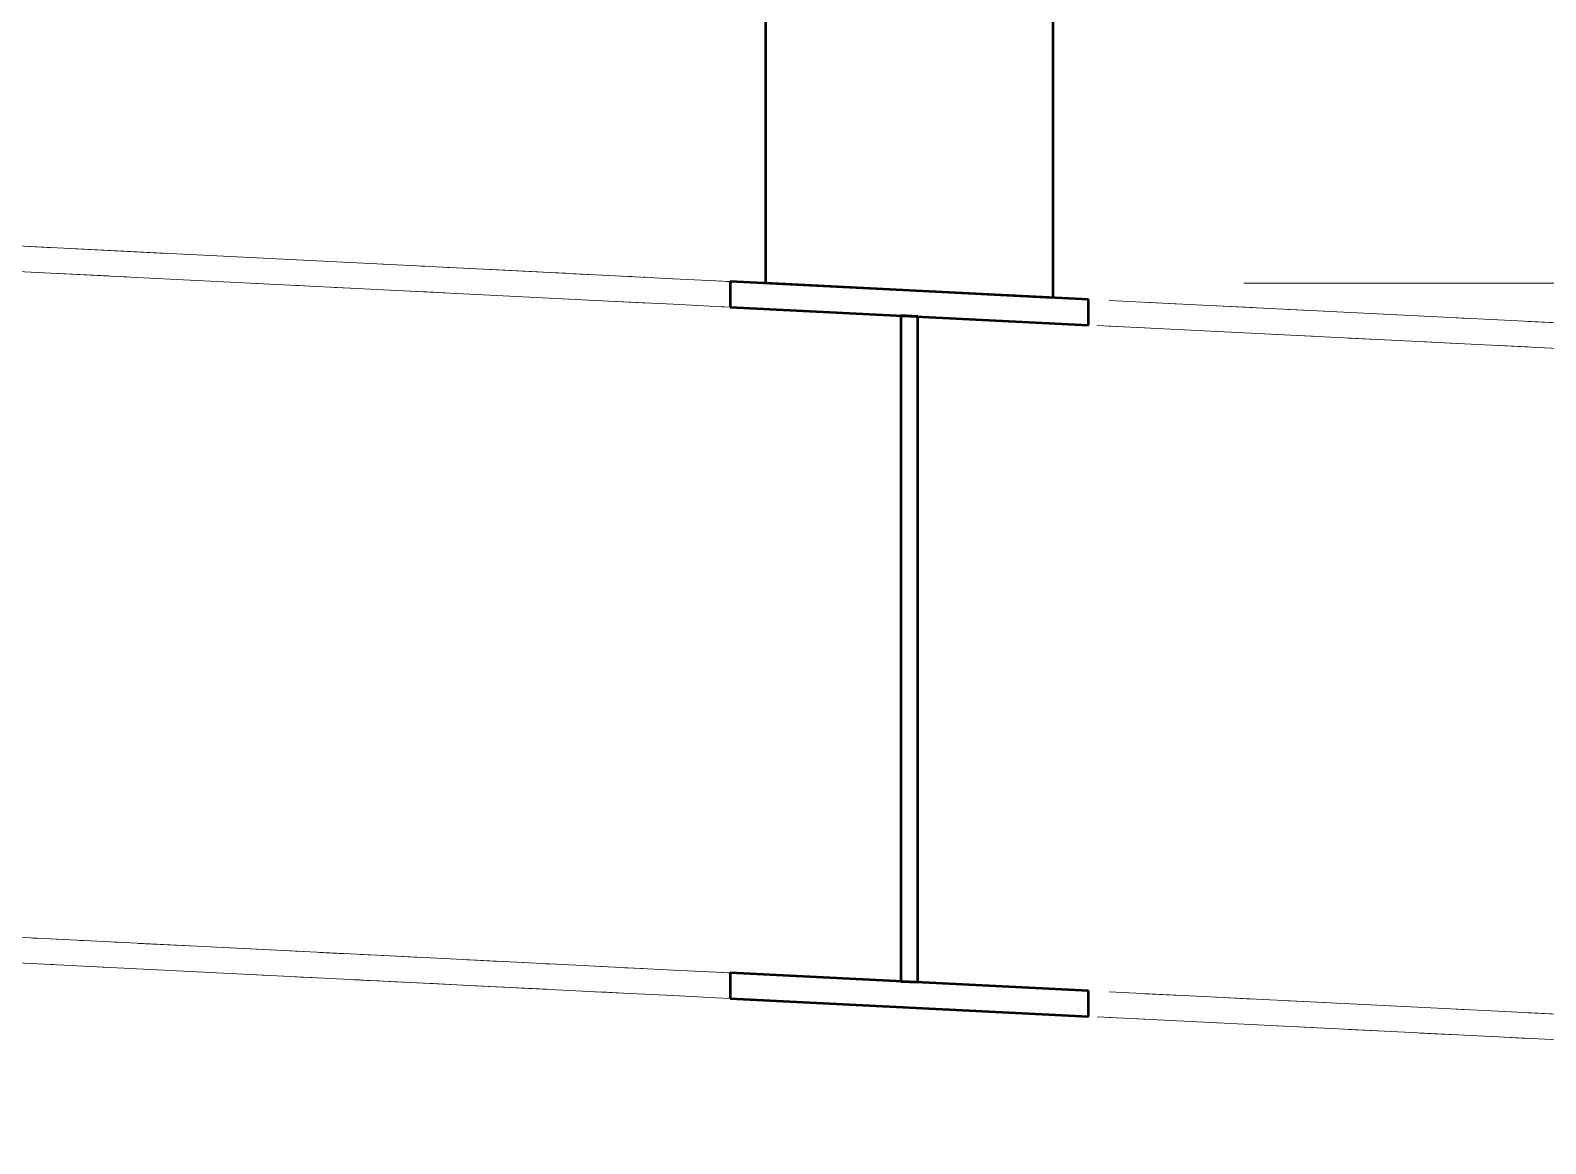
# Model space of a CAD drawing. Header units: metres. Extents: x 10 to 831, y 10 to 584.
# Drawn here: x 289.69 to 315.05, y 252 to 270.63 of the extents above; entities that cross this region are included whole.
import ezdxf

# ---------------------------------------------------------------- set-up
doc = ezdxf.new("R2010")
doc.units = ezdxf.units.M
for name, color, linetype, lineweight in [('CUT', 7, 'Continuous', 50), ('DIM', 1, 'Continuous', 13), ('VIS', 8, 'Continuous', 13)]:
    doc.layers.add(name, color=color, linetype=linetype, lineweight=lineweight)

msp = doc.modelspace()

# ---------------------------------------------------------------- linework, layer by layer
at = {"layer": 'CUT'}
for p, q in [((302, 266.4), (302, 274.4)), ((306.8, 274.16), (306.8, 266.16)), ((307.4, 266.13), (301.4, 266.43)), ((301.4, 266.43), (301.4, 266.002)), ((306.8, 266.16), (302, 266.4)), ((307.4, 265.702), (307.4, 266.13)), ((301.4, 266.002), (307.4, 265.702)), ((304.544, 265.8448), (304.256, 265.8592)), ((304.256, 265.8592), (304.256, 254.7152)), ((304.544, 254.7008), (304.544, 265.8448)), ((307.4, 254.558), (301.4, 254.858)), ((301.4, 254.858), (301.4, 254.43)), ((304.256, 254.7152), (304.544, 254.7008)), ((301.4, 254.43), (307.4, 254.13)), ((307.4, 254.13), (307.4, 254.558))]:
    msp.add_line(p, q, dxfattribs=at)
at = {"layer": 'DIM'}
msp.add_line((310, 266.4), (322, 266.4), dxfattribs=at)
at = {"layer": 'VIS'}
for p, q in [((302, 266.4), (302, 274.4)), ((306.8, 274.16), (306.8, 266.16)), ((289.9116, 267.0044), (286.4752, 267.1764)), ((290.066, 266.9968), (289.586, 267.0208)), ((292.92, 266.854), (289.9116, 267.0044)), ((289.9116, 267.0044), (290.0908, 266.9956)), ((290.4496, 266.9776), (290.3536, 266.9824)), ((291.962, 266.902), (290.4496, 266.9776)), ((290.4496, 266.9776), (290.988, 266.9508)), ((295.488, 266.7256), (292.92, 266.854)), ((286.4752, 266.7484), (289.9116, 266.5764)), ((297.604, 266.6196), (295.488, 266.7256)), ((295.488, 266.7256), (295.6776, 266.716)), ((296.2924, 266.6852), (296.2336, 266.6884)), ((296.7652, 266.6616), (296.588, 266.6704)), ((297.12, 266.644), (296.9428, 266.6528)), ((298.1836, 266.5908), (297.2972, 266.6352)), ((299.2596, 266.5372), (297.604, 266.6196)), ((298.276, 266.586), (298.1836, 266.5908)), ((289.9276, 266.5756), (289.8296, 266.5804)), ((290.988, 266.5228), (289.9116, 266.5764)), ((289.9116, 266.5764), (292.92, 266.426)), ((290.9068, 266.5268), (290.8088, 266.5316)), ((291.2984, 266.5072), (291.2004, 266.512)), ((292.92, 266.426), (295.488, 266.2976)), ((293.5016, 266.3968), (293.416, 266.4012)), ((294.3588, 266.354), (294.1016, 266.3668)), ((295.0444, 266.3196), (294.7872, 266.3328)), ((298.646, 266.5676), (298.4148, 266.5792)), ((299.1084, 266.5444), (298.7848, 266.5608)), ((299.478, 266.526), (299.2468, 266.5376)), ((300.4468, 266.4776), (299.2596, 266.5372)), ((299.7556, 266.5124), (299.6168, 266.5192)), ((299.9804, 266.5008), (299.9476, 266.5028)), ((300.4448, 266.4776), (300.4116, 266.4796)), ((301.1616, 266.442), (300.4468, 266.4776)), ((301.4, 266.43), (301.1616, 266.442)), ((301.1616, 266.442), (301.7604, 266.412)), ((301.2412, 266.438), (301.2216, 266.4388)), ((301.4408, 266.428), (301.3412, 266.4328)), ((307.4, 266.13), (301.4, 266.43)), ((301.4, 266.43), (301.4, 266.002)), ((301.6004, 266.42), (301.5008, 266.4248)), ((301.7604, 266.412), (301.6604, 266.4168)), ((301.8, 266.41), (301.7604, 266.412)), ((301.7604, 266.412), (302.3588, 266.382)), ((301.88, 266.406), (301.8336, 266.4084)), ((302, 266.4), (301.9, 266.4048)), ((306.8, 266.16), (302, 266.4)), ((302.2364, 266.388), (302.2948, 266.3852)), ((302.7032, 266.3648), (302.7616, 266.362)), ((302.758, 266.362), (302.9576, 266.352)), ((303.0028, 266.35), (303.2312, 266.3384)), ((296.6244, 266.2408), (295.488, 266.2976)), ((295.488, 266.2976), (297.604, 266.1916)), ((296.4368, 266.25), (296.2172, 266.2612)), ((297.604, 266.1916), (299.2596, 266.1092)), ((300.044, 266.0696), (299.2596, 266.1092)), ((299.2596, 266.1092), (300.4468, 266.0496)), ((303.3568, 266.332), (303.5564, 266.322)), ((303.9556, 266.3024), (304.1552, 266.2924)), ((304.0988, 266.2952), (304.1448, 266.2928)), ((304.1552, 266.2924), (304.3548, 266.2824)), ((304.7536, 266.2624), (304.9532, 266.2524)), ((305.08, 266.246), (305.1128, 266.2444)), ((305.3524, 266.2324), (305.552, 266.2224)), ((305.4076, 266.2296), (305.4404, 266.228)), ((305.5388, 266.2232), (305.5716, 266.2216)), ((305.6696, 266.2164), (305.7024, 266.2148)), ((305.84, 266.208), (305.86, 266.2072)), ((305.9512, 266.2024), (306.1508, 266.1924)), ((306.132, 266.1932), (306.1652, 266.1916)), ((306.1508, 266.1924), (306.55, 266.1724)), ((306.3296, 266.1836), (306.3628, 266.182)), ((306.4352, 266.1784), (306.4552, 266.1772)), ((306.5104, 266.1744), (306.55, 266.1724)), ((306.55, 266.1724), (306.6748, 266.1664)), ((306.5936, 266.1704), (306.6136, 266.1692)), ((306.8712, 266.1564), (307.1488, 266.1424)), ((307.1488, 266.1424), (307.4, 266.13)), ((307.4, 265.702), (307.4, 266.13)), ((307.7432, 266.1128), (350, 264)), ((308.9452, 266.0528), (308.3444, 266.0828)), ((300.4468, 266.0496), (301.1616, 266.014)), ((300.8344, 266.0304), (300.7872, 266.0328)), ((301.5608, 265.994), (301.1616, 266.014)), ((301.1616, 266.014), (301.4, 266.002)), ((301.306, 266.0068), (301.2588, 266.0092)), ((301.4, 266.002), (307.4, 265.702)), ((301.4948, 265.9972), (301.4476, 265.9996)), ((301.6832, 265.988), (301.636, 265.99)), ((301.6392, 265.99), (301.6976, 265.9872)), ((301.872, 265.9784), (301.8248, 265.9808)), ((302.43, 265.9504), (301.8348, 265.9804)), ((301.8704, 265.9784), (301.9176, 265.976)), ((302.0604, 265.9688), (302.0136, 265.9712)), ((302.1284, 265.9656), (302.0604, 265.9688)), ((302.2484, 265.9596), (302.2956, 265.9572)), ((302.3988, 265.952), (302.2976, 265.9572)), ((302.4788, 265.948), (302.5128, 265.9464)), ((302.758, 265.934), (302.5584, 265.944)), ((302.6696, 265.9384), (302.568, 265.9436)), ((302.578, 265.9432), (302.6368, 265.94)), ((302.6824, 265.938), (302.716, 265.936)), ((302.8724, 265.9284), (302.8388, 265.93)), ((302.8856, 265.9276), (302.9196, 265.926)), ((303.0892, 265.9176), (303.1232, 265.916)), ((303.2108, 265.9116), (303.1092, 265.9164)), ((303.2928, 265.9072), (303.3268, 265.9056)), ((303.3192, 265.906), (303.2988, 265.9072)), ((303.4008, 265.902), (303.3804, 265.9028)), ((304.016, 265.8712), (303.4212, 265.9008)), ((303.482, 265.898), (303.4616, 265.8988)), ((303.4916, 265.8976), (303.5376, 265.8952)), ((303.4964, 265.8972), (303.53, 265.8956)), ((303.5636, 265.894), (303.5432, 265.8948)), ((303.6856, 265.8876), (303.6652, 265.8888)), ((303.7672, 265.8836), (303.7468, 265.8848)), ((303.9556, 265.8744), (303.756, 265.8844)), ((303.7668, 265.8836), (303.8128, 265.8812)), ((303.8484, 265.8796), (303.828, 265.8804)), ((303.93, 265.8756), (303.9096, 265.8764)), ((304.0112, 265.8716), (303.9912, 265.8724)), ((304.0248, 265.8708), (304.0112, 265.8716)), ((304.0112, 265.8716), (304.1552, 265.8644)), ((304.0928, 265.8672), (304.0588, 265.8692)), ((304.256, 265.8592), (304.1132, 265.8664)), ((305.144, 265.8148), (304.1632, 265.864)), ((304.226, 265.8608), (304.272, 265.8584)), ((304.544, 265.8448), (304.256, 265.8592)), ((304.256, 265.8592), (304.256, 254.7152)), ((304.3124, 265.8564), (304.3192, 265.856)), ((304.3804, 265.8528), (304.3872, 265.8528)), ((304.4076, 265.8516), (304.4144, 265.8512)), ((304.476, 265.8484), (304.544, 265.8448)), ((304.5016, 265.8468), (304.5472, 265.8448)), ((304.544, 254.7008), (304.544, 265.8448)), ((305.1528, 265.8144), (304.5544, 265.8444)), ((304.6852, 265.8376), (304.7312, 265.8356)), ((310.1472, 265.9928), (309.5464, 266.0228)), ((311.3492, 265.9324), (310.7484, 265.9624)), ((312.5512, 265.8724), (312.3508, 265.8824)), ((304.9604, 265.824), (305.0064, 265.8216)), ((305.144, 265.8148), (305.2428, 265.81)), ((305.3416, 265.8048), (305.4404, 265.8)), ((305.5392, 265.7952), (305.5724, 265.7932)), ((305.74, 265.7852), (305.5396, 265.7952)), ((305.7368, 265.7852), (305.77, 265.7836)), ((305.74, 265.7852), (305.9404, 265.7748)), ((306.3504, 265.7544), (305.7516, 265.7844)), ((305.9992, 265.772), (305.8008, 265.782)), ((305.9348, 265.7752), (305.9676, 265.7736)), ((306.132, 265.7652), (306.1652, 265.7636)), ((306.3296, 265.7556), (306.3628, 265.754)), ((306.4352, 265.7504), (306.4948, 265.7472)), ((306.5936, 265.7424), (306.6928, 265.7372)), ((306.792, 265.7324), (306.8512, 265.7296)), ((306.942, 265.7248), (307.1424, 265.7148)), ((307.1488, 265.7144), (306.9492, 265.7244)), ((306.99, 265.7224), (307.0496, 265.7196)), ((307.1488, 265.7144), (307.1552, 265.7144)), ((307.1752, 265.7132), (307.1816, 265.7128)), ((307.2148, 265.7112), (307.2348, 265.7104)), ((307.2544, 265.7092), (307.2744, 265.7084)), ((307.294, 265.7072), (307.314, 265.7064)), ((307.334, 265.7052), (307.4, 265.702)), ((350, 263.572), (307.5428, 265.6948)), ((307.7432, 265.6848), (308.3444, 265.6548)), ((309.346, 265.6048), (309.5464, 265.5948)), ((313.7532, 265.8124), (313.5532, 265.8224)), ((315.356, 265.732), (314.7552, 265.7624)), ((310.548, 265.5444), (311.1488, 265.5144)), ((311.75, 265.4844), (312.3508, 265.4544)), ((312.952, 265.4244), (313.5532, 265.3944)), ((314.154, 265.3644), (314.7552, 265.3344)), ((289.9116, 255.4324), (286.4752, 255.6044)), ((289.732, 255.4416), (289.8296, 255.4364)), ((292.92, 255.282), (289.9116, 255.4324)), ((286.4752, 255.1764), (289.9116, 255.0044)), ((290.1236, 255.422), (290.2212, 255.4168)), ((290.5152, 255.4024), (290.6128, 255.3972)), ((291.1024, 255.3728), (291.2004, 255.368)), ((291.494, 255.3532), (292.4732, 255.3044)), ((292.4732, 255.3044), (294.2732, 255.2144)), ((295.488, 255.1536), (292.92, 255.282)), ((292.92, 255.282), (293.4744, 255.2544)), ((294.0288, 255.2264), (294.2136, 255.2172)), ((294.5304, 255.2016), (294.9588, 255.18)), ((294.768, 255.1896), (294.9528, 255.1804)), ((294.7936, 255.1884), (294.8796, 255.184)), ((289.9116, 255.0044), (292.92, 254.854)), ((289.9632, 255.002), (290.07, 254.9964)), ((290.9784, 254.9512), (290.8052, 254.9596)), ((291.0308, 254.9484), (291.1376, 254.9432)), ((295.216, 255.1672), (295.4732, 255.1544)), ((297.604, 255.0476), (295.488, 255.1536)), ((295.488, 255.1536), (295.6776, 255.144)), ((295.7052, 255.1428), (296.2172, 255.1172)), ((297.0032, 255.078), (297.95, 255.0304)), ((297.022, 255.0768), (297.534, 255.0512)), ((299.2596, 254.9652), (297.604, 255.0476)), ((298.3132, 255.0124), (298.494, 255.0032)), ((299.0364, 254.976), (299.338, 254.9612)), ((300.4468, 254.9056), (299.2596, 254.9652)), ((299.2596, 254.9652), (299.4556, 254.9552)), ((299.6392, 254.946), (299.9408, 254.9308)), ((292.92, 254.854), (295.488, 254.7256)), ((293.6592, 254.8172), (293.4744, 254.8264)), ((294.1204, 254.794), (294.3208, 254.784)), ((294.3984, 254.78), (294.2136, 254.7892)), ((295.1376, 254.7432), (294.9528, 254.7524)), ((295.1024, 254.7448), (295.1976, 254.74)), ((295.3224, 254.734), (295.122, 254.744)), ((295.3224, 254.734), (295.5228, 254.724)), ((296.6244, 254.6688), (295.488, 254.7256)), ((295.488, 254.7256), (297.604, 254.6196)), ((295.8764, 254.706), (295.692, 254.7156)), ((295.7936, 254.7104), (296.0436, 254.698)), ((296.9252, 254.6536), (296.324, 254.684)), ((296.6156, 254.6692), (296.4308, 254.6784)), ((296.5244, 254.6736), (296.7248, 254.6636)), ((301.1616, 254.87), (300.4468, 254.9056)), ((300.4468, 254.9056), (301.042, 254.876)), ((301.4, 254.858), (301.1616, 254.87)), ((301.1616, 254.87), (301.7604, 254.84)), ((307.4, 254.558), (301.4, 254.858)), ((301.4, 254.858), (301.4, 254.43)), ((301.4948, 254.8532), (301.542, 254.8508)), ((301.5868, 254.8488), (301.7284, 254.8416)), ((301.6832, 254.844), (301.7304, 254.8416)), ((301.872, 254.8344), (301.9192, 254.832)), ((301.9648, 254.8296), (302.1068, 254.8228)), ((302.0332, 254.8264), (302.628, 254.7964)), ((302.0604, 254.8248), (302.162, 254.82)), ((302.3312, 254.8116), (302.4328, 254.8064)), ((302.3432, 254.8108), (302.4448, 254.8056)), ((302.398, 254.808), (303.7712, 254.7396)), ((302.5464, 254.8008), (302.5804, 254.7988)), ((302.602, 254.798), (302.7032, 254.7928)), ((302.75, 254.7904), (302.784, 254.7888)), ((302.758, 254.79), (302.9576, 254.78)), ((302.8724, 254.7844), (302.974, 254.7792)), ((302.9536, 254.7804), (302.9876, 254.7788)), ((303.0892, 254.7736), (303.1232, 254.772)), ((303.1432, 254.7708), (303.2448, 254.7656)), ((303.2928, 254.7632), (303.3268, 254.7616)), ((303.3192, 254.762), (303.3396, 254.7612)), ((303.4008, 254.758), (303.4212, 254.7568)), ((303.482, 254.754), (303.5024, 254.7528)), ((303.5636, 254.75), (303.584, 254.7488)), ((303.6856, 254.7436), (303.706, 254.7428)), ((303.7672, 254.7396), (303.7876, 254.7388)), ((303.8484, 254.7356), (303.8688, 254.7344)), ((303.93, 254.7316), (303.9504, 254.7304)), ((303.9504, 254.7304), (303.9964, 254.728)), ((303.9556, 254.7304), (304.1552, 254.7204)), ((304.0112, 254.7276), (304.0452, 254.7256)), ((304.0656, 254.7248), (304.0996, 254.7232)), ((304.12, 254.722), (304.256, 254.7152)), ((304.256, 254.7152), (304.544, 254.7008)), ((304.3124, 254.7124), (304.3192, 254.712)), ((304.3804, 254.7088), (304.428, 254.7064)), ((304.4096, 254.7076), (304.4556, 254.7052)), ((304.4624, 254.7048), (304.544, 254.7008)), ((304.7536, 254.6904), (305.3524, 254.6604)), ((304.8688, 254.6844), (304.9148, 254.6824)), ((305.0524, 254.6752), (305.144, 254.6708)), ((305.144, 254.6708), (305.1772, 254.6692)), ((297.1284, 254.6436), (297.7124, 254.6144)), ((297.3548, 254.6324), (297.17, 254.6416)), ((298.1272, 254.5936), (297.526, 254.6236)), ((297.604, 254.6196), (299.2596, 254.5372)), ((297.7264, 254.6136), (298.3276, 254.5836)), ((298.094, 254.5952), (297.9092, 254.6044)), ((299.3292, 254.5336), (299.1288, 254.5436)), ((299.1756, 254.5412), (299.2468, 254.5376)), ((300.4364, 254.478), (299.2596, 254.5372)), ((299.2596, 254.5372), (300.4468, 254.4776)), ((299.3292, 254.5336), (299.5296, 254.5236)), ((300.4468, 254.4776), (301.1616, 254.442)), ((301.1616, 254.442), (301.4, 254.43)), ((301.4, 254.43), (307.4, 254.13)), ((301.5216, 254.424), (301.6976, 254.4152)), ((305.276, 254.664), (305.3748, 254.6592)), ((305.4736, 254.6544), (305.5724, 254.6492)), ((305.6712, 254.6444), (305.77, 254.6396)), ((305.9348, 254.6312), (305.9676, 254.6296)), ((305.9512, 254.6304), (306.55, 254.6004)), ((305.9992, 254.628), (306.1972, 254.618)), ((306.132, 254.6212), (306.1652, 254.6196)), ((306.3296, 254.6116), (306.3628, 254.61)), ((306.4352, 254.6064), (306.4948, 254.6032)), ((306.5936, 254.5984), (306.6928, 254.5932)), ((306.792, 254.5884), (306.8512, 254.5856)), ((306.99, 254.5784), (307.0496, 254.5756)), ((307.1488, 254.5704), (307.1552, 254.5704)), ((307.1752, 254.5692), (307.1816, 254.5688)), ((307.2148, 254.5672), (307.2348, 254.5664)), ((307.2544, 254.5652), (307.2744, 254.5644)), ((307.294, 254.5632), (307.314, 254.5624)), ((307.334, 254.5612), (307.4, 254.558)), ((307.4, 254.13), (307.4, 254.558)), ((307.7432, 254.5408), (350, 252.428)), ((308.9452, 254.4808), (308.3444, 254.5108)), ((310.1472, 254.4208), (309.5464, 254.4508)), ((301.874, 254.4064), (301.9324, 254.4032)), ((302.226, 254.3888), (302.2848, 254.3856)), ((302.4608, 254.3768), (302.6368, 254.368)), ((303.9672, 254.3016), (302.594, 254.3704)), ((302.8128, 254.3592), (302.8716, 254.3564)), ((303.1648, 254.3416), (303.2236, 254.3388)), ((303.3996, 254.33), (303.5376, 254.3232)), ((303.6752, 254.3164), (303.7212, 254.314)), ((303.8588, 254.3072), (303.9048, 254.3048)), ((304.1344, 254.2932), (304.18, 254.2908)), ((304.318, 254.284), (304.3636, 254.282)), ((304.5016, 254.2748), (304.6392, 254.268)), ((304.7768, 254.2612), (304.9148, 254.2544)), ((305.144, 254.2428), (304.948, 254.2524)), ((305.0524, 254.2472), (305.144, 254.2428)), ((305.144, 254.2428), (305.5724, 254.2212)), ((305.74, 254.2132), (305.5396, 254.2232)), ((305.6712, 254.2164), (305.77, 254.2116)), ((305.74, 254.2132), (305.9404, 254.2028)), ((305.8688, 254.2064), (305.9676, 254.2016)), ((306.0664, 254.1968), (306.1652, 254.1916)), ((306.264, 254.1868), (306.3956, 254.1804)), ((306.3956, 254.1804), (307.1488, 254.1424)), ((311.3492, 254.3604), (310.7484, 254.3904)), ((312.5512, 254.3004), (312.3508, 254.3104)), ((313.7532, 254.2404), (313.5532, 254.2504)), ((315.356, 254.16), (314.7552, 254.1904)), ((306.942, 254.1528), (307.1424, 254.1428)), ((307.1488, 254.1424), (307.4, 254.13)), ((350, 252), (307.5428, 254.1228)), ((307.7432, 254.1128), (308.3444, 254.0828)), ((309.346, 254.0328), (309.5464, 254.0228)), ((310.548, 253.9728), (311.1488, 253.9424)), ((311.75, 253.9124), (312.3508, 253.8824)), ((312.952, 253.8524), (313.5532, 253.8224)), ((314.154, 253.7924), (314.7552, 253.7624))]:
    msp.add_line(p, q, dxfattribs=at)

doc.saveas('drawing.dxf')
